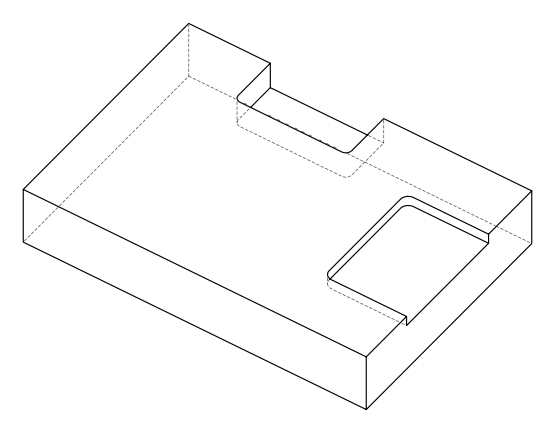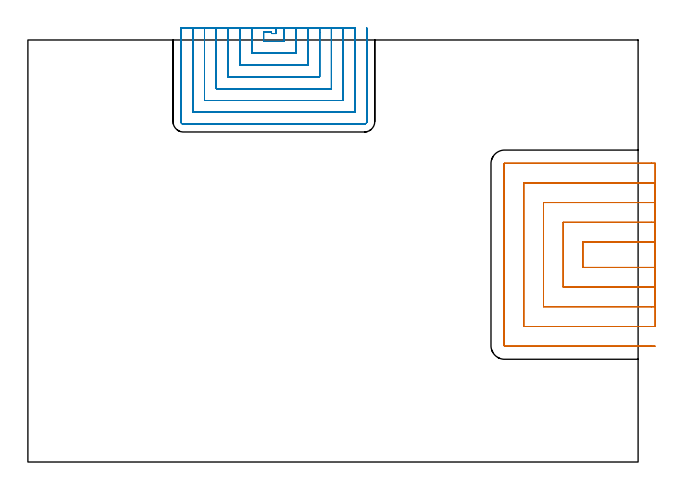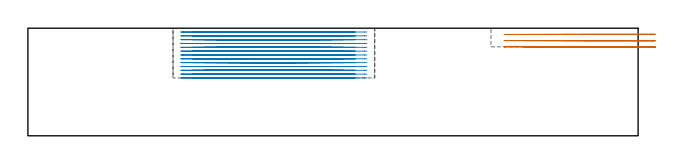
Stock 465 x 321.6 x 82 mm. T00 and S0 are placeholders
(PLAN: 2 operations, 1 tool changes, 75.4 min)
(1 MILL_SLOT | SLOT_PARTIAL_RECTANGULAR | UGT0201_104 | Follow Part, ap 5, ae 75% | 11.5 min | 253090 mm3)
(2 MILL_SLOT_1 | SLOT_PARTIAL_RECTANGULAR_1 | NXT0201_011 | Follow Part, ap 3, ae 75% | 63.93 min | 407376 mm3)
(TOOL UGT0201_104 | End Mill 20 mm | D20 FL22 Z2)
(TOOL NXT0201_011 | ENDMILL 12mm [2P460-1200-NA 1630] | D12 FL38 Z6)
(OP 1 MILL_SLOT)
G17 G21 G94 G90
T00 M6
G54
G17 G0 G90 X478. Y167.7 S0 M3
G43 Z92. H0
Z77.267
G94 G1 X475. F250.
X422.9 F500.
Y148.3
X475.
X478. F250.
Y182.7
X475.
X407.9 F500.
Y133.3
X475.
X478. F250.
Y197.7
X475.
X392.9 F500.
Y118.3
X475.
X478. F250.
Y212.7
X475.
X377.9 F500.
Y103.3
X475.
X478. F250.
Y227.7
X475.
X363.3 F500.
G3 X362.9 Y227.3 R0.4
G1 Y88.7
G3 X363.3 Y88.3 R0.4
G1 X475.
X478. F250.
G0 Y167.7 Z72.533
G1 X475.
X422.9 F500.
Y148.3
X475.
X478. F250.
Y182.7
X475.
X407.9 F500.
Y133.3
X475.
X478. F250.
Y197.7
X475.
X392.9 F500.
Y118.3
X475.
X478. F250.
Y212.7
X475.
X377.9 F500.
Y103.3
X475.
X478. F250.
Y227.7
X475.
X363.3 F500.
G3 X362.9 Y227.3 R0.4
G1 Y88.7
G3 X363.3 Y88.3 R0.4
G1 X475.
X478. F250.
G0 Y167.7 Z67.8
G1 X475.
X422.9 F500.
Y148.3
X475.
X478. F250.
Y182.7
X475.
X407.9 F500.
Y133.3
X475.
X478. F250.
Y197.7
X475.
X392.9 F500.
Y118.3
X475.
X478. F250.
Y212.7
X475.
X377.9 F500.
Y103.3
X475.
X478. F250.
Y227.7
X475.
X363.3 F500.
G3 X362.9 Y227.3 R0.4
G1 Y88.7
G3 X363.3 Y88.3 R0.4
G1 X475.
X478. F250.
G0 Z92.
M5
M2
(OP 2 MILL_SLOT_1)
G17 G21 G94 G90
T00 M6
G54
G17 G0 G90 X189.3 Y330.6 S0 M3
G43 Z92. H1
Z79.085
G94 G1 Y327.6 F250.
Y326.5 F500.
X185.6
Y327.6
X179.6
Y320.5
X195.3
Y327.6
Y330.6 F250.
X170.6
Y327.6
Y311.5 F500.
X204.3
Y327.6
Y330.6 F250.
X161.6
Y327.6
Y302.5 F500.
X213.3
Y327.6
Y330.6 F250.
X152.6
Y327.6
Y293.5 F500.
X222.3
Y327.6
Y330.6 F250.
X143.6
Y327.6
Y284.5 F500.
X231.3
Y327.6
Y330.6 F250.
X134.6
Y327.6
Y275.5 F500.
X240.3
Y327.6
Y330.6 F250.
X125.6
Y327.6
Y266.5 F500.
X249.3
Y327.6
Y330.6 F250.
X116.6
Y327.6
Y259.4 F500.
G3 X118.5 Y257.5 R1.9
G1 X256.4
G3 X258.3 Y259.4 R1.9
G1 Y327.6
Y330.6 F250.
G0 X189.3 Z76.169
G1 Y327.6
Y326.5 F500.
X185.6
Y327.6
X179.6
Y320.5
X195.3
Y327.6
Y330.6 F250.
X170.6
Y327.6
Y311.5 F500.
X204.3
Y327.6
Y330.6 F250.
X161.6
Y327.6
Y302.5 F500.
X213.3
Y327.6
Y330.6 F250.
X152.6
Y327.6
Y293.5 F500.
X222.3
Y327.6
Y330.6 F250.
X143.6
Y327.6
Y284.5 F500.
X231.3
Y327.6
Y330.6 F250.
X134.6
Y327.6
Y275.5 F500.
X240.3
Y327.6
Y330.6 F250.
X125.6
Y327.6
Y266.5 F500.
X249.3
Y327.6
Y330.6 F250.
X116.6
Y327.6
Y259.4 F500.
G3 X118.5 Y257.5 R1.9
G1 X256.4
G3 X258.3 Y259.4 R1.9
G1 Y327.6
Y330.6 F250.
G0 X189.3 Z73.254
G1 Y327.6
Y326.5 F500.
X185.6
Y327.6
X179.6
Y320.5
X195.3
Y327.6
Y330.6 F250.
X170.6
Y327.6
Y311.5 F500.
X204.3
Y327.6
Y330.6 F250.
X161.6
Y327.6
Y302.5 F500.
X213.3
Y327.6
Y330.6 F250.
X152.6
Y327.6
Y293.5 F500.
X222.3
Y327.6
Y330.6 F250.
X143.6
Y327.6
Y284.5 F500.
X231.3
Y327.6
Y330.6 F250.
X134.6
Y327.6
Y275.5 F500.
X240.3
Y327.6
Y330.6 F250.
X125.6
Y327.6
Y266.5 F500.
X249.3
Y327.6
Y330.6 F250.
X116.6
Y327.6
Y259.4 F500.
G3 X118.5 Y257.5 R1.9
G1 X256.4
G3 X258.3 Y259.4 R1.9
G1 Y327.6
Y330.6 F250.
G0 X189.3 Z70.338
G1 Y327.6
Y326.5 F500.
X185.6
Y327.6
X179.6
Y320.5
X195.3
Y327.6
Y330.6 F250.
X170.6
Y327.6
Y311.5 F500.
X204.3
Y327.6
Y330.6 F250.
X161.6
Y327.6
Y302.5 F500.
X213.3
Y327.6
Y330.6 F250.
X152.6
Y327.6
Y293.5 F500.
X222.3
Y327.6
Y330.6 F250.
X143.6
Y327.6
Y284.5 F500.
X231.3
Y327.6
Y330.6 F250.
X134.6
Y327.6
Y275.5 F500.
X240.3
Y327.6
Y330.6 F250.
X125.6
Y327.6
Y266.5 F500.
X249.3
Y327.6
Y330.6 F250.
X116.6
Y327.6
Y259.4 F500.
G3 X118.5 Y257.5 R1.9
G1 X256.4
G3 X258.3 Y259.4 R1.9
G1 Y327.6
Y330.6 F250.
G0 X189.3 Z67.423
G1 Y327.6
Y326.5 F500.
X185.6
Y327.6
X179.6
Y320.5
X195.3
Y327.6
Y330.6 F250.
X170.6
Y327.6
Y311.5 F500.
X204.3
Y327.6
Y330.6 F250.
X161.6
Y327.6
Y302.5 F500.
X213.3
Y327.6
Y330.6 F250.
X152.6
Y327.6
Y293.5 F500.
X222.3
Y327.6
Y330.6 F250.
X143.6
Y327.6
Y284.5 F500.
X231.3
Y327.6
Y330.6 F250.
X134.6
Y327.6
Y275.5 F500.
X240.3
Y327.6
Y330.6 F250.
X125.6
Y327.6
Y266.5 F500.
X249.3
Y327.6
Y330.6 F250.
X116.6
Y327.6
Y259.4 F500.
G3 X118.5 Y257.5 R1.9
G1 X256.4
G3 X258.3 Y259.4 R1.9
G1 Y327.6
Y330.6 F250.
G0 X189.3 Z64.508
G1 Y327.6
Y326.5 F500.
X185.6
Y327.6
X179.6
Y320.5
X195.3
Y327.6
Y330.6 F250.
X170.6
Y327.6
Y311.5 F500.
X204.3
Y327.6
Y330.6 F250.
X161.6
Y327.6
Y302.5 F500.
X213.3
Y327.6
Y330.6 F250.
X152.6
Y327.6
Y293.5 F500.
X222.3
Y327.6
Y330.6 F250.
X143.6
Y327.6
Y284.5 F500.
X231.3
Y327.6
Y330.6 F250.
X134.6
Y327.6
Y275.5 F500.
X240.3
Y327.6
Y330.6 F250.
X125.6
Y327.6
Y266.5 F500.
X249.3
Y327.6
Y330.6 F250.
X116.6
Y327.6
Y259.4 F500.
G3 X118.5 Y257.5 R1.9
G1 X256.4
G3 X258.3 Y259.4 R1.9
G1 Y327.6
Y330.6 F250.
G0 X189.3 Z61.592
G1 Y327.6
Y326.5 F500.
X185.6
Y327.6
X179.6
Y320.5
X195.3
Y327.6
Y330.6 F250.
X170.6
Y327.6
Y311.5 F500.
X204.3
Y327.6
Y330.6 F250.
X161.6
Y327.6
Y302.5 F500.
X213.3
Y327.6
Y330.6 F250.
X152.6
Y327.6
Y293.5 F500.
X222.3
Y327.6
Y330.6 F250.
X143.6
Y327.6
Y284.5 F500.
X231.3
Y327.6
Y330.6 F250.
X134.6
Y327.6
Y275.5 F500.
X240.3
Y327.6
Y330.6 F250.
X125.6
Y327.6
Y266.5 F500.
X249.3
Y327.6
Y330.6 F250.
X116.6
Y327.6
Y259.4 F500.
G3 X118.5 Y257.5 R1.9
G1 X256.4
G3 X258.3 Y259.4 R1.9
G1 Y327.6
Y330.6 F250.
G0 X189.3 Z58.677
G1 Y327.6
Y326.5 F500.
X185.6
Y327.6
X179.6
Y320.5
X195.3
Y327.6
Y330.6 F250.
X170.6
Y327.6
Y311.5 F500.
X204.3
Y327.6
Y330.6 F250.
X161.6
Y327.6
Y302.5 F500.
X213.3
Y327.6
Y330.6 F250.
X152.6
Y327.6
Y293.5 F500.
X222.3
Y327.6
Y330.6 F250.
X143.6
Y327.6
Y284.5 F500.
X231.3
Y327.6
Y330.6 F250.
X134.6
Y327.6
Y275.5 F500.
X240.3
Y327.6
Y330.6 F250.
X125.6
Y327.6
Y266.5 F500.
X249.3
Y327.6
Y330.6 F250.
X116.6
Y327.6
Y259.4 F500.
G3 X118.5 Y257.5 R1.9
G1 X256.4
G3 X258.3 Y259.4 R1.9
G1 Y327.6
Y330.6 F250.
G0 X189.3 Z55.762
G1 Y327.6
Y326.5 F500.
X185.6
Y327.6
X179.6
Y320.5
X195.3
Y327.6
Y330.6 F250.
X170.6
Y327.6
Y311.5 F500.
X204.3
Y327.6
Y330.6 F250.
X161.6
Y327.6
Y302.5 F500.
X213.3
Y327.6
Y330.6 F250.
X152.6
Y327.6
Y293.5 F500.
X222.3
Y327.6
Y330.6 F250.
X143.6
Y327.6
Y284.5 F500.
X231.3
Y327.6
Y330.6 F250.
X134.6
Y327.6
Y275.5 F500.
X240.3
Y327.6
Y330.6 F250.
X125.6
Y327.6
Y266.5 F500.
X249.3
Y327.6
Y330.6 F250.
X116.6
Y327.6
Y259.4 F500.
G3 X118.5 Y257.5 R1.9
G1 X256.4
G3 X258.3 Y259.4 R1.9
G1 Y327.6
Y330.6 F250.
G0 X189.3 Z52.846
G1 Y327.6
Y326.5 F500.
X185.6
Y327.6
X179.6
Y320.5
X195.3
Y327.6
Y330.6 F250.
X170.6
Y327.6
Y311.5 F500.
X204.3
Y327.6
Y330.6 F250.
X161.6
Y327.6
Y302.5 F500.
X213.3
Y327.6
Y330.6 F250.
X152.6
Y327.6
Y293.5 F500.
X222.3
Y327.6
Y330.6 F250.
X143.6
Y327.6
Y284.5 F500.
X231.3
Y327.6
Y330.6 F250.
X134.6
Y327.6
Y275.5 F500.
X240.3
Y327.6
Y330.6 F250.
X125.6
Y327.6
Y266.5 F500.
X249.3
Y327.6
Y330.6 F250.
X116.6
Y327.6
Y259.4 F500.
G3 X118.5 Y257.5 R1.9
G1 X256.4
G3 X258.3 Y259.4 R1.9
G1 Y327.6
Y330.6 F250.
G0 X189.3 Z49.931
G1 Y327.6
Y326.5 F500.
X185.6
Y327.6
X179.6
Y320.5
X195.3
Y327.6
Y330.6 F250.
X170.6
Y327.6
Y311.5 F500.
X204.3
Y327.6
Y330.6 F250.
X161.6
Y327.6
Y302.5 F500.
X213.3
Y327.6
Y330.6 F250.
X152.6
Y327.6
Y293.5 F500.
X222.3
Y327.6
Y330.6 F250.
X143.6
Y327.6
Y284.5 F500.
X231.3
Y327.6
Y330.6 F250.
X134.6
Y327.6
Y275.5 F500.
X240.3
Y327.6
Y330.6 F250.
X125.6
Y327.6
Y266.5 F500.
X249.3
Y327.6
Y330.6 F250.
X116.6
Y327.6
Y259.4 F500.
G3 X118.5 Y257.5 R1.9
G1 X256.4
G3 X258.3 Y259.4 R1.9
G1 Y327.6
Y330.6 F250.
G0 X189.3 Z47.015
G1 Y327.6
Y326.5 F500.
X185.6
Y327.6
X179.6
Y320.5
X195.3
Y327.6
Y330.6 F250.
X170.6
Y327.6
Y311.5 F500.
X204.3
Y327.6
Y330.6 F250.
X161.6
Y327.6
Y302.5 F500.
X213.3
Y327.6
Y330.6 F250.
X152.6
Y327.6
Y293.5 F500.
X222.3
Y327.6
Y330.6 F250.
X143.6
Y327.6
Y284.5 F500.
X231.3
Y327.6
Y330.6 F250.
X134.6
Y327.6
Y275.5 F500.
X240.3
Y327.6
Y330.6 F250.
X125.6
Y327.6
Y266.5 F500.
X249.3
Y327.6
Y330.6 F250.
X116.6
Y327.6
Y259.4 F500.
G3 X118.5 Y257.5 R1.9
G1 X256.4
G3 X258.3 Y259.4 R1.9
G1 Y327.6
Y330.6 F250.
G0 X189.3 Z44.1
G1 Y327.6
Y326.5 F500.
X185.6
Y327.6
X179.6
Y320.5
X195.3
Y327.6
Y330.6 F250.
X170.6
Y327.6
Y311.5 F500.
X204.3
Y327.6
Y330.6 F250.
X161.6
Y327.6
Y302.5 F500.
X213.3
Y327.6
Y330.6 F250.
X152.6
Y327.6
Y293.5 F500.
X222.3
Y327.6
Y330.6 F250.
X143.6
Y327.6
Y284.5 F500.
X231.3
Y327.6
Y330.6 F250.
X134.6
Y327.6
Y275.5 F500.
X240.3
Y327.6
Y330.6 F250.
X125.6
Y327.6
Y266.5 F500.
X249.3
Y327.6
Y330.6 F250.
X116.6
Y327.6
Y259.4 F500.
G3 X118.5 Y257.5 R1.9
G1 X256.4
G3 X258.3 Y259.4 R1.9
G1 Y327.6
Y330.6 F250.
G0 Z92.
M5
M2
